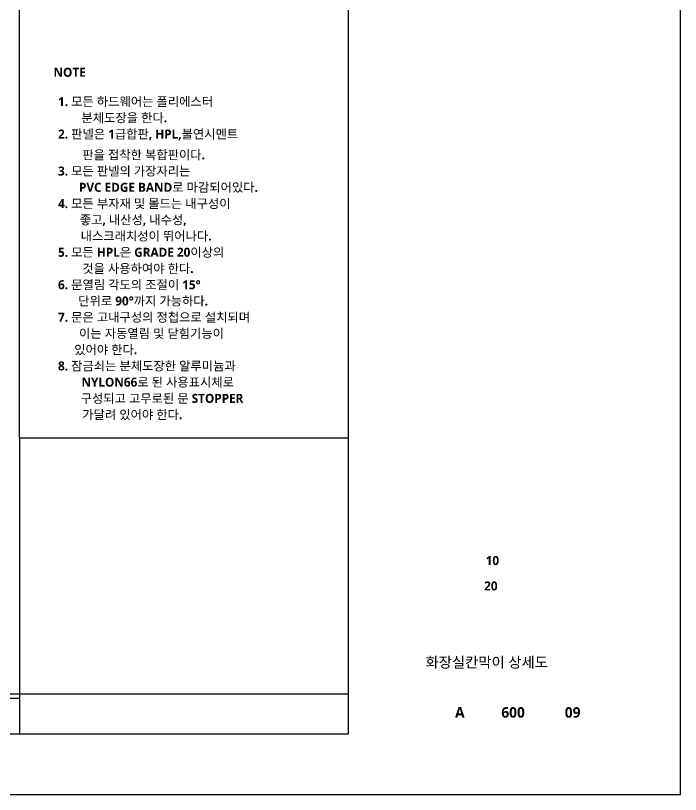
# Model space of a CAD drawing. Header units: millimetres. Extents: x 0 to 8400, y 0 to 5940.
# Drawn here: x 6189 to 8400, y 0 to 2590 of the extents above; entities that cross this region are included whole.
import ezdxf
from ezdxf.enums import TextEntityAlignment as Align

# ---------------------------------------------------------------- set-up
doc = ezdxf.new("R2010")
doc.units = ezdxf.units.MM
doc.header["$LTSCALE"] = 10
doc.layers.get('DEFPOINTS').update_dxf_attribs({"color": 181})
for name, color, linetype in [('A-ANNO-GRA1', 7, 'Continuous'), ('A-ANNO-TEXT1', 7, 'Continuous'), ('A-ANNO-TITL', 7, 'Continuous')]:
    doc.layers.add(name, color=color, linetype=linetype)
doc.styles.add('2020음성 1차', font='NanumGothicBold.ttf')
doc.styles.add('SH_진천_나눔', font='')
doc.styles.get('SH_진천_나눔').set_extended_font_data('NanumGothic', bold=True)

msp = doc.modelspace()

# ---------------------------------------------------------------- linework, layer by layer
at = {"layer": 'A-ANNO-GRA1'}
for p, q in [((6201.64, 1184.83), (6201.64, 5510.4)), ((7294.97, 1184.83), (6201.64, 1184.83)), ((6201.64, 1184.83), (6201.64, 200)), ((7294.97, 333.93), (200, 333.93)), ((200, 320), (6201.64, 320))]:
    msp.add_line(p, q, dxfattribs=at)
at = {"layer": 'DEFPOINTS'}
for points in [[(8400, 0), (8400, 5940), (0, 5940), (0, 0)], [(200, 5740), (7294.97, 5740), (7294.97, 200), (200, 200)], [(200, 5740), (7294.97, 5740), (7294.97, 200), (200, 200)]]:
    msp.add_lwpolyline(points, close=True, dxfattribs=at)

# ---------------------------------------------------------------- texts
at = {"layer": 'A-ANNO-TEXT1', "style": '2020음성 1차'}
for s, p in [('NOTE', (6314.54, 2386.46)), ('1. 모든 하드웨어는 폴리에스터', (6329.76, 2289.12)), ('분체도장을 한다.', (6407.69, 2235.12)), ('2. 판넬은 1급합판, HPL,불연시멘트', (6329.76, 2181.12)), ('판을 접착한 복합판이다.', (6410.38, 2111.98)), ('3. 모든 판넬의 가장자리는 ', (6329.76, 2057.98)), ('PVC EDGE BAND로 마감되어있다.', (6399.63, 2003.98)), ('4. 모든 부자재 및 몰드는 내구성이 ', (6329.76, 1949.98)), ('좋고, 내산성, 내수성, ', (6402.32, 1895.98)), ('내스크래치성이 뛰어나다.', (6405, 1841.98)), ('5. 모든 HPL은 GRADE 20이상의', (6329.76, 1787.98)), ('것을 사용하여야 한다.', (6410.38, 1733.98)), ('6. 문열림 각도의 조절이 15%%D', (6329.76, 1679.98)), ('단위로 90%%D까지 가능하다.', (6396.94, 1625.98)), ('7. 문은 고내구성의 정첩으로 설치되며', (6329.76, 1571.98)), ('이는 자동열림 및 닫힘기능이', (6399.63, 1517.98)), ('있어야 한다.', (6383.51, 1463.98)), ('8. 잠금쇠는 분체도장한 알루미늄과', (6329.76, 1409.98)), ('NYLON66로 된 사용표시체로 ', (6407.69, 1355.98)), ('구성되고 고무로된 문 STOPPER', (6405, 1301.98)), ('가달려 있어야 한다.', (6410.38, 1247.98))]:
    msp.add_text(s, height=30, dxfattribs=at).set_placement(p)
at = {"layer": 'A-ANNO-TITL', "style": 'SH_진천_나눔'}
for s, height, p in [('10', 30, (7774.52, 777.78)), ('20 ', 30, (7774.52, 693.34)), ('화장실칸막이 상세도', 35, (7755.68, 439.73)), ('A', 35, (7666.25, 272.71)), ('600', 35, (7843.36, 272.71)), ('09', 35, (8041.58, 272.71))]:
    msp.add_text(s, height=height, dxfattribs=at).set_placement(p, align=Align.MIDDLE)

doc.saveas('drawing.dxf')
